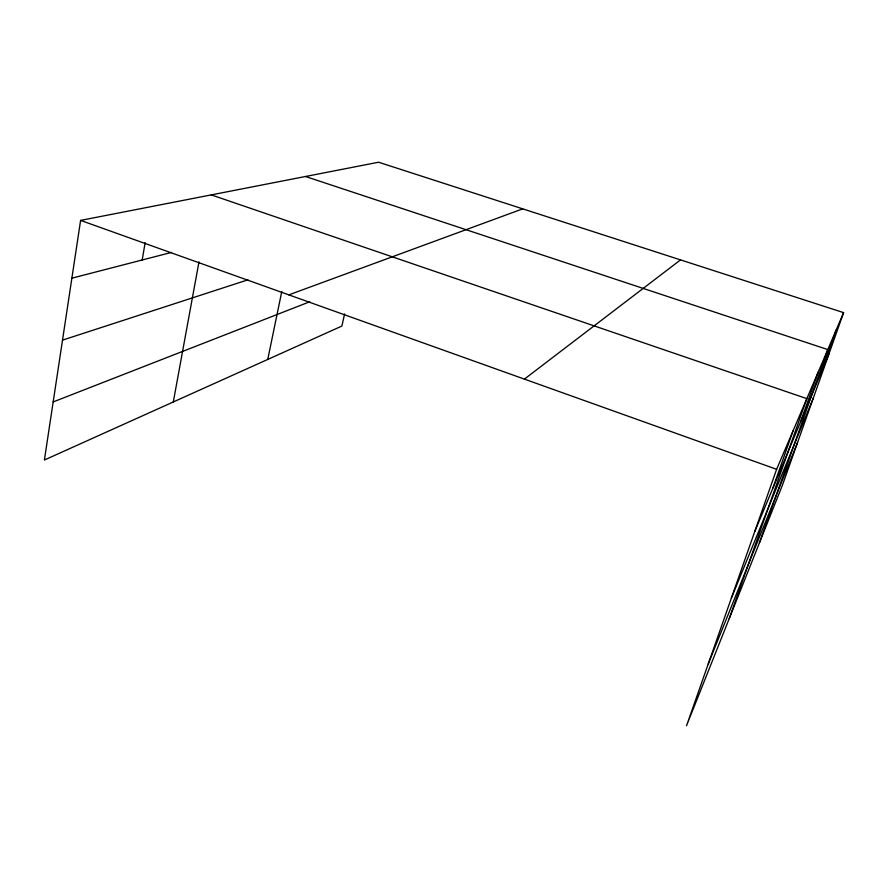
<?xml version="1.0" encoding="UTF-8"?>
<svg xmlns="http://www.w3.org/2000/svg" width="888" height="888" viewBox="0 0 888 888"><rect width="100%" height="100%" fill="white"/><g stroke="black" fill="none" stroke-linecap="round" stroke-linejoin="round"><path stroke-width="1.33" d="M843.6 312.632L776.623 469.308L686.513 725.774L782.583 484.77L843.6 312.632L378.577 162.227L80.608 220.402L44.4 460.006L341.891 326.051L344.6 313.941M142.202 259.984L145.133 242.646M173.304 401.964L198.99 261.838M267.765 359.418L281.774 291.541M772.96 487.967L793.117 430.724M729.215 618.636L806.837 398.634L211.266 194.894M800.676 421.611L818.114 372.261M759.451 542.779L827.805 349.595L305.505 176.49M820.834 373.326L836.219 329.903M708.202 664.046L797.557 442.502M731.379 598.068L813.364 397.913M754.745 531.59L829.081 353.602M524.408 379.109L680.53 259.884M53.18 401.931L309.801 301.754M288.822 294.872L522.721 208.847M62.515 340.137L247.885 279.842M71.873 278.177L171.528 252.403M80.608 220.402L776.623 469.308"/></g></svg>
